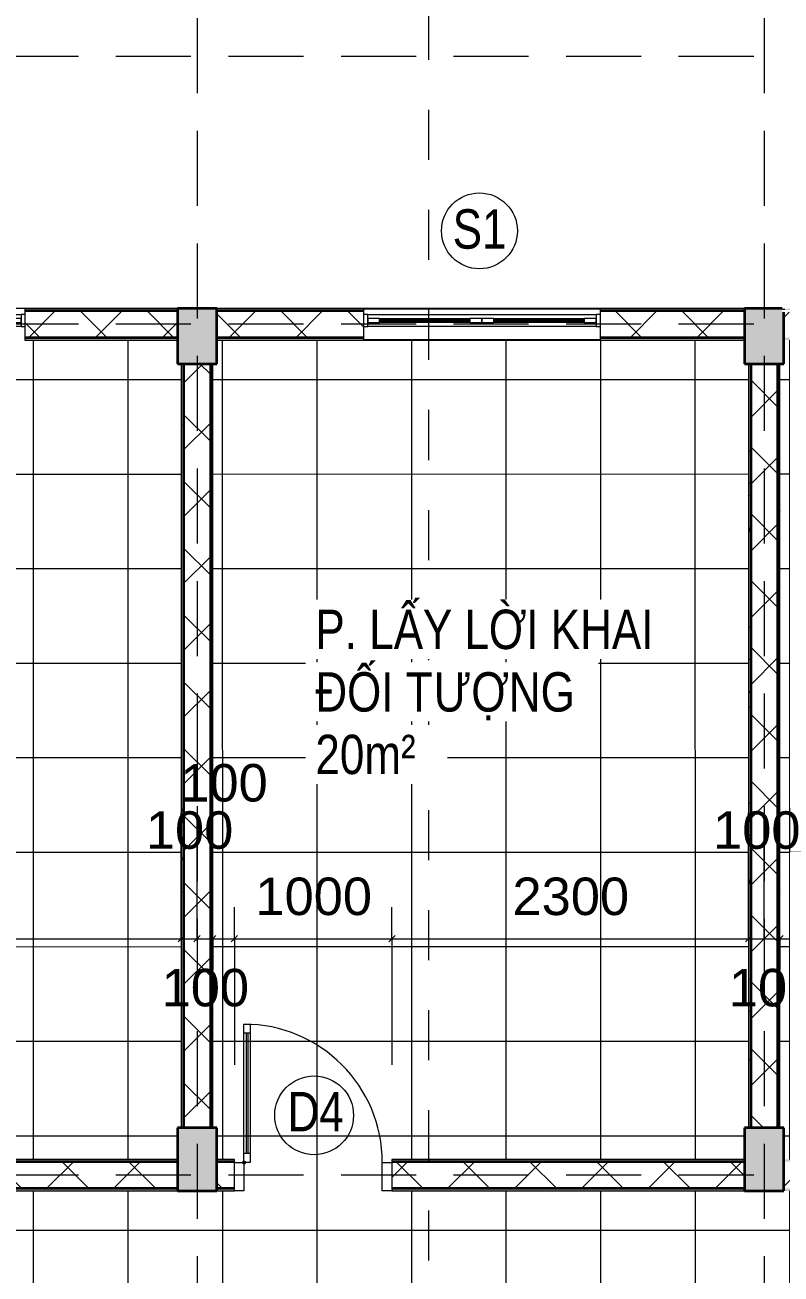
# Model space of a CAD drawing. Header units: millimetres. Extents: x -10792 to 44600, y -5903 to 19992.
# Drawn here: x 14158 to 18956, y 7172 to 15100 of the extents above; entities that cross this region are included whole.
import ezdxf

# ---------------------------------------------------------------- set-up
doc = ezdxf.new("R2010")
doc.units = ezdxf.units.MM
for name, pattern in [('Abgebrochen', [714.375, 476.25, -238.125]), ('Aligning Line', [635, 317.5, -317.5]), ('Hidden', [714.375, 476.25, -238.125])]:
    doc.linetypes.add(name, pattern=pattern)
for name, color, linetype, lineweight in [('A-ANNO-DIMS', 211, 'Continuous', 9), ('A-ANNO-DIMS-100', 211, 'Continuous', 9), ('A-DOOR', 31, 'Continuous', 18), ('A-DOOR-IDEN', 31, 'Continuous', 9), ('A-FLOR', 192, 'Continuous', 9), ('A-FLOR-PATT', 8, 'Continuous', 9), ('A-GLAZ', 151, 'Continuous', 18), ('A-GLAZ-IDEN', 152, 'Continuous', 9), ('A-WALL', 113, 'Continuous', 25), ('A-WALL-PATT', 111, 'Continuous', 18), ('G-ANNO-SYMB', 111, 'Abgebrochen', 9), ('G-ANNO-TEXT', 231, 'Continuous', 9), ('S-COLS', 52, 'Continuous', 25), ('S-GRID', 1, 'Continuous', 9)]:
    doc.layers.add(name, color=color, linetype=linetype, lineweight=lineweight)
doc.styles.add('Arial', font='arial.ttf', dxfattribs={"width": 0.8, "height": 250})
doc.styles.add('Arial_3', font='arial.ttf', dxfattribs={"width": 0.8, "height": 250})
doc.styles.add('Arial_5', font='arial.ttf', dxfattribs={"height": 238.125})
doc.dimstyles.new('SecretInternalLinAngDimStyle5p4736185', dxfattribs={"dimscale": 304.8, "dimtxt": 242.94927, "dimasz": 0.130208, "dimexe": 0.656168, "dimexo": 0.0625, "dimgap": 0.260417, "dimtad": 1, "dimdec": 0, "dimrnd": 100, "dimzin": 0, "dimdsep": 46, "dimtxsty": 'Arial_5', "dimblk1": 'OBLIQUE', "dimblk2": 'OBLIQUE', "dimsah": 1, "dimcen": 0.09, "dimdle": 0.492126, "dimazin": 0, "dimtfac": 1, "dimtdec": 4, "dimtix": 1, "dimtmove": 0, "dimatfit": 3, "dimfxl": 2.624672, "dimfxlon": 1, "dimtvp": 1, "dimtolj": 1, "dimtzin": 0, "dimarcsym": 2})
doc.dimstyles.new('SecretInternalLinAngDimStyle5p4736185_1', dxfattribs={"dimscale": 304.8, "dimtxt": 242.94927, "dimasz": 0.130208, "dimexe": 0.656168, "dimexo": 0.0625, "dimgap": 0.260417, "dimtad": 1, "dimdec": 0, "dimrnd": 100, "dimzin": 0, "dimdsep": 46, "dimtxsty": 'Arial_5', "dimblk1": 'OBLIQUE', "dimblk2": 'OBLIQUE', "dimsah": 1, "dimcen": 0.09, "dimdle": 0.492126, "dimazin": 0, "dimtfac": 1, "dimtdec": 4, "dimtix": 1, "dimtmove": 2, "dimatfit": 3, "dimfxl": 2.624672, "dimfxlon": 1, "dimtvp": 1, "dimtolj": 1, "dimtzin": 0, "dimarcsym": 2})
pattern_1 = [(0, (27793.29, 0), (406.4, 101.6), [33.528, -271.272, 33.528, -271.272, -1625.6]), (0, (27793.29, 0), (406.4, 101.6), [-609.6, 33.528, -576.072, 33.528, -271.272, -711.2]), (0, (27793.29, 0), (406.4, 101.6), [-1524, 33.528, -169.672, 33.528, -474.472]), (120, (27945.69, 50.8), (-291.1882, 301.15272), [33.528, -271.272, 33.528, -271.272, -1625.6]), (120, (27945.69, 50.8), (-291.1882, 301.15272), [-609.6, 33.528, -576.072, 33.528, -271.272, -711.2]), (120, (27945.69, 50.8), (-291.1882, 301.15272), [-1524, 33.528, -169.672, 33.528, -474.472]), (240, (27996.49, 254), (-115.2118, -402.75272), [33.528, -271.272, 33.528, -271.272, -1625.6]), (240, (27996.49, 254), (-115.2118, -402.75272), [-609.6, 33.528, -576.072, 33.528, -271.272, -711.2]), (240, (27996.49, 254), (-115.2118, -402.75272), [-1524, 33.528, -169.672, 33.528, -474.472])]
pattern_2 = [(45, (27793.3, 0), (-212.132, 212.132), []), (135, (27793.3, 0), (-212.132, -212.132), [])]

# ---------------------------------------------------------------- blocks, each defined once
blk = doc.blocks.new('CỬA 1 CÁNH EROWINDOW_có ô chết_ - D4_1000x2200-2368989-01_MẶT BẰNG TẦNG 1')
at = {"layer": 'A-DOOR'}
for p, q in [((-439, 958), (-399, 958)), ((-439, 80), (-439, 958)), ((-399, 958), (-399, 900)), ((-399, 958), (-399, 80)), ((-399, 900), (-439, 900)), ((-424, 138), (-424, 900)), ((-414, 900), (-414, 138)), ((-500, -100), (-500, 80)), ((-500, 80), (-439, 80)), ((-399, 138), (-439, 138)), ((-439, 80), (-439, -100)), ((-399, 80), (-439, 80)), ((439, -100), (439, 80)), ((439, 80), (500, 80)), ((500, 80), (500, -100)), ((-439, -100), (-500, -100)), ((500, -100), (439, -100))]:
    blk.add_line(p, q, dxfattribs=at)
blk.add_circle((-439, 80), 10, dxfattribs=at)
blk.add_arc((-439, 80), 878, 0, 90, dxfattribs=at)
blk = doc.blocks.new('CUA SO 2 CANH NHOM KINH O O THOANG - S1_1500x1800-2404851-01_MẶT BẰNG TẦNG 1')
at = {"layer": 'A-GLAZ'}
for p, q in [((-725, 63), (-750, 63)), ((-725, -13), (-725, 63)), ((-649, 37.5), (-725, 37.5)), ((-725, 37.5), (-725, 12.5)), ((-725, 12.5), (-649, 12.5)), ((-649, 12.5), (-649, 37.5)), ((-76, 27.5), (-649, 27.5)), ((-649, 27.5), (-649, 22.5)), ((-649, 22.5), (-76, 22.5)), ((0, 37.5), (-76, 37.5)), ((-76, 37.5), (-76, 12.5)), ((-76, 22.5), (-76, 27.5)), ((-76, 12.5), (0, 12.5)), ((0, 12.5), (0, 37.5)), ((76, 37.5), (0, 37.5)), ((0, 37.5), (0, 12.5)), ((0, 12.5), (76, 12.5)), ((76, 12.5), (76, 37.5)), ((649, 27.5), (76, 27.5)), ((76, 27.5), (76, 22.5)), ((76, 22.5), (649, 22.5)), ((725, 37.5), (649, 37.5)), ((649, 37.5), (649, 12.5)), ((649, 22.5), (649, 27.5)), ((649, 12.5), (725, 12.5)), ((750, 63), (725, 63)), ((725, 63), (725, -13)), ((725, 12.5), (725, 37.5)), ((-750, -13), (-725, -13)), ((725, -13), (750, -13))]:
    blk.add_line(p, q, dxfattribs=at)
at = {"layer": 'A-GLAZ', "lineweight": 9}
for p, q in [((-725, 63), (725, 63)), ((-649, 37.5), (-76, 37.5)), ((-76, 12.5), (-649, 12.5)), ((76, 37.5), (649, 37.5)), ((649, 12.5), (76, 12.5)), ((725, -13), (-725, -13))]:
    blk.add_line(p, q, dxfattribs=at)
blk = doc.blocks.new('M_Concrete-Rectangular-Column - COT250X400-2391830-01_MẶT BẰNG TẦNG 1')
at = {"layer": 'S-COLS', "lineweight": 35}
blk.add_hatch(color=256, dxfattribs=at).paths.add_polyline_path([(125, -200), (125, 200), (-125, 200), (-125, -200)])
for p, q in [((125, 200), (-125, 200)), ((-125, 200), (-125, -200)), ((125, -200), (125, 200)), ((-125, -200), (125, -200))]:
    blk.add_line(p, q, dxfattribs=at)
blk = doc.blocks.new('M_Concrete-Rectangular-Column - COT250X350-2391829-01_MẶT BẰNG TẦNG 1')
at = {"layer": 'S-COLS', "lineweight": 35}
blk.add_hatch(color=256, dxfattribs=at).paths.add_polyline_path([(125, -175), (125, 175), (-125, 175), (-125, -175)])
for p, q in [((125, 175), (-125, 175)), ((-125, 175), (-125, -175)), ((125, -175), (125, 175)), ((-125, -175), (125, -175))]:
    blk.add_line(p, q, dxfattribs=at)
blk = doc.blocks.new('M_Concrete-Rectangular-Column - COT250X350-V2-01_MẶT BẰNG TẦNG 1')
at = {"layer": 'S-COLS', "lineweight": 35}
h = blk.add_hatch(color=256, dxfattribs=at)
h.paths.add_polyline_path([(125, -175), (125, 151.5), (113, 151.5), (113, 166.5), (125, 166.5), (125, 173.5), (113, 173.5), (113, 175), (-125, 175), (-125, -175), (56.4, -175)])
h.paths.add_polyline_path([(113, 151.5), (120.5, 153.5), (120.5, 154.6), (114.2, 152)])
for p, q in [((113, 175), (-125, 175)), ((-125, 175), (-125, -175)), ((125, 166.5), (125, 173.5)), ((125, 157.7), (125, 159.3)), ((125, -175), (125, 151.5)), ((-125, -175), (125, -175))]:
    blk.add_line(p, q, dxfattribs=at)
blk = doc.blocks.new('KÝ HIEU CUA ĐI - KÝ HIEU CUA ĐI-1233-01_MẶT BẰNG TẦNG 1')
at = {"layer": 'A-DOOR-IDEN'}
blk.add_circle((0.059, -0.208), 2.5, dxfattribs=at)
blk = doc.blocks.new('KÝ HIỆU CỬA SỔ - KÝ HIỆU CỬA SỔ-146125-01_MẶT BẰNG TẦNG 1')
at = {"layer": 'A-GLAZ-IDEN'}
blk.add_circle((-0.075, -0.066), 2.408, dxfattribs=at)
blk = doc.blocks.new('DIMBLOCK185-01_MẶT BẰNG TẦNG 1')
at = {"layer": 'A-ANNO-DIMS-100', "transparency": 16777216}
for p, q in [((11650, 9300), (11650, 10100)), ((15150, 9300), (15150, 10100)), ((11650, 9300), (11630.2, 9280.2)), ((11650, 9300), (11669.8, 9319.8)), ((11650, 9300), (15150, 9300)), ((11650, 9300), (11650, 9100)), ((15150, 9300), (15130.2, 9280.2)), ((15150, 9300), (15169.8, 9319.8)), ((15150, 9300), (15150, 9100))]:
    blk.add_line(p, q, dxfattribs=at)
at = {"layer": 'A-ANNO-DIMS-100', "color": 0, "transparency": 16777216, "insert": (13033.7, 9688.5), "char_height": 238.12, "width": 879.103, "attachment_point": 1, "line_spacing_factor": 0.941778, "style": 'Arial_5'}
blk.add_mtext('3500', dxfattribs=at)
blk = doc.blocks.new('_Oblique')
at = {"color": 0, "linetype": 'ByBlock', "lineweight": -2}
blk.add_line((-0.5, -0.5), (0.5, 0.5), dxfattribs=at)
blk = doc.blocks.new('DIMBLOCK186-01_MẶT BẰNG TẦNG 1')
at = {"layer": 'A-ANNO-DIMS-100', "transparency": 16777216}
for p, q in [((15150, 9300), (15150, 10100)), ((15250, 9300), (15250, 10100)), ((15150, 9300), (15130.2, 9280.2)), ((15150, 9300), (15169.8, 9319.8)), ((15150, 9300), (15250, 9300)), ((15150, 9300), (15150, 9100)), ((15250, 9300), (15230.2, 9280.2)), ((15250, 9300), (15269.8, 9319.8)), ((15250, 9300), (15250, 9100))]:
    blk.add_line(p, q, dxfattribs=at)
at = {"layer": 'A-ANNO-DIMS-100', "color": 0, "transparency": 16777216, "insert": (14925.3, 10109.1), "char_height": 238.12, "width": 659.327, "attachment_point": 1, "line_spacing_factor": 0.941778, "style": 'Arial_5'}
blk.add_mtext('100', dxfattribs=at)
blk = doc.blocks.new('DIMBLOCK187-01_MẶT BẰNG TẦNG 1')
at = {"layer": 'A-ANNO-DIMS-100', "transparency": 16777216}
for p, q in [((15250, 9300), (15250, 10100)), ((15350, 9300), (15350, 10100)), ((15250, 9300), (15230.2, 9280.2)), ((15250, 9300), (15269.8, 9319.8)), ((15250, 9300), (15350, 9300)), ((15250, 9300), (15250, 9100)), ((15350, 9300), (15330.2, 9280.2)), ((15350, 9300), (15369.8, 9319.8)), ((15350, 9300), (15350, 9100))]:
    blk.add_line(p, q, dxfattribs=at)
at = {"layer": 'A-ANNO-DIMS-100', "color": 0, "transparency": 16777216, "insert": (15025.3, 9109.1), "char_height": 238.12, "width": 659.327, "attachment_point": 1, "line_spacing_factor": 0.941778, "style": 'Arial_5'}
blk.add_mtext('100', dxfattribs=at)
blk = doc.blocks.new('DIMBLOCK188-01_MẶT BẰNG TẦNG 1')
at = {"layer": 'A-ANNO-DIMS-100', "transparency": 16777216}
for p, q in [((15350, 9300), (15350, 10100)), ((15487, 9300), (15487, 9500)), ((15350, 9300), (15330.2, 9280.2)), ((15350, 9300), (15369.8, 9319.8)), ((15350, 9300), (15487, 9300)), ((15350, 9300), (15350, 9100)), ((15487, 9300), (15467.2, 9280.2)), ((15487, 9300), (15506.8, 9319.8)), ((15487, 9300), (15487, 8500))]:
    blk.add_line(p, q, dxfattribs=at)
at = {"layer": 'A-ANNO-DIMS-100', "color": 0, "transparency": 16777216, "insert": (15143.8, 10409.1), "char_height": 238.12, "width": 659.327, "attachment_point": 1, "line_spacing_factor": 0.941778, "style": 'Arial_5'}
blk.add_mtext('100', dxfattribs=at)
blk = doc.blocks.new('DIMBLOCK189-01_MẶT BẰNG TẦNG 1')
at = {"layer": 'A-ANNO-DIMS-100', "transparency": 16777216}
for p, q in [((15487, 9300), (15487, 9500)), ((16487, 9300), (16487, 9500)), ((15487, 9300), (15467.2, 9280.2)), ((15487, 9300), (15506.8, 9319.8)), ((15487, 9300), (16487, 9300)), ((15487, 9300), (15487, 8500)), ((16487, 9300), (16467.2, 9280.2)), ((16487, 9300), (16506.8, 9319.8)), ((16487, 9300), (16487, 8500))]:
    blk.add_line(p, q, dxfattribs=at)
at = {"layer": 'A-ANNO-DIMS-100', "color": 0, "transparency": 16777216, "insert": (15620.7, 9688.5), "char_height": 238.12, "width": 879.103, "attachment_point": 1, "line_spacing_factor": 0.941778, "style": 'Arial_5'}
blk.add_mtext('1000', dxfattribs=at)
blk = doc.blocks.new('DIMBLOCK190-01_MẶT BẰNG TẦNG 1')
at = {"layer": 'A-ANNO-DIMS-100', "transparency": 16777216}
for p, q in [((18750, 9300), (18750, 10100)), ((16487, 9300), (16487, 9500)), ((16487, 9300), (16467.2, 9280.2)), ((16487, 9300), (16506.8, 9319.8)), ((16487, 9300), (18750, 9300)), ((16487, 9300), (16487, 8500)), ((18750, 9300), (18730.2, 9280.2)), ((18750, 9300), (18769.8, 9319.8)), ((18750, 9300), (18750, 9100))]:
    blk.add_line(p, q, dxfattribs=at)
at = {"layer": 'A-ANNO-DIMS-100', "color": 0, "transparency": 16777216, "insert": (17252.2, 9688.5), "char_height": 238.12, "width": 879.103, "attachment_point": 1, "line_spacing_factor": 0.941778, "style": 'Arial_5'}
blk.add_mtext('2300', dxfattribs=at)
blk = doc.blocks.new('DIMBLOCK191-01_MẶT BẰNG TẦNG 1')
at = {"layer": 'A-ANNO-DIMS-100', "transparency": 16777216}
for p, q in [((18750, 9300), (18750, 10100)), ((18850, 9300), (18850, 10100)), ((18750, 9300), (18730.2, 9280.2)), ((18750, 9300), (18769.8, 9319.8)), ((18750, 9300), (18850, 9300)), ((18750, 9300), (18750, 9100)), ((18850, 9300), (18830.2, 9280.2)), ((18850, 9300), (18869.8, 9319.8)), ((18850, 9300), (18850, 9100))]:
    blk.add_line(p, q, dxfattribs=at)
at = {"layer": 'A-ANNO-DIMS-100', "color": 0, "transparency": 16777216, "insert": (18525.3, 10109.1), "char_height": 238.12, "width": 659.327, "attachment_point": 1, "line_spacing_factor": 0.941778, "style": 'Arial_5'}
blk.add_mtext('100', dxfattribs=at)
blk = doc.blocks.new('DIMBLOCK192-01_MẶT BẰNG TẦNG 1')
at = {"layer": 'A-ANNO-DIMS-100', "transparency": 16777216}
for p, q in [((18850, 9300), (18850, 10100)), ((18950, 9300), (18950, 10100)), ((18850, 9300), (18830.2, 9280.2)), ((18850, 9300), (18869.8, 9319.8)), ((18850, 9300), (18950, 9300)), ((18850, 9300), (18850, 9100)), ((18950, 9300), (18930.2, 9280.2)), ((18950, 9300), (18969.8, 9319.8)), ((18950, 9300), (18950, 9100))]:
    blk.add_line(p, q, dxfattribs=at)
at = {"layer": 'A-ANNO-DIMS-100', "color": 0, "transparency": 16777216, "insert": (18625.3, 9109.1), "char_height": 238.12, "width": 659.327, "attachment_point": 1, "line_spacing_factor": 0.941778, "style": 'Arial_5'}
blk.add_mtext('100', dxfattribs=at)
blk = doc.blocks.new('DIMBLOCK193-01_MẶT BẰNG TẦNG 1')
at = {"layer": 'A-ANNO-DIMS-100', "transparency": 16777216}
for p, q in [((18950, 9300), (18950, 10100)), ((20250, 9300), (20250, 9500)), ((18950, 9300), (18930.2, 9280.2)), ((18950, 9300), (18969.8, 9319.8)), ((18950, 9300), (20250, 9300)), ((18950, 9300), (18950, 9100)), ((20250, 9300), (20230.2, 9280.2)), ((20250, 9300), (20269.8, 9319.8)), ((20250, 9300), (20250, 8500))]:
    blk.add_line(p, q, dxfattribs=at)
at = {"layer": 'A-ANNO-DIMS-100', "color": 0, "transparency": 16777216, "insert": (19233.7, 9688.5), "char_height": 238.12, "width": 879.103, "attachment_point": 1, "line_spacing_factor": 0.941778, "style": 'Arial_5'}
blk.add_mtext('1300', dxfattribs=at)

msp = doc.modelspace()

# ---------------------------------------------------------------- hatches: boundary and pattern name
at = {"layer": 'A-FLOR-PATT'}
h = msp.add_hatch(dxfattribs=at)
h.set_pattern_fill('FP_8', color=256, style=0, pattern_type=2)
h.set_pattern_definition([(0.0043, (16612.5, 7449.6), (-0.045, 600), []), (90.004, (16612.5, 7449.6), (-600, -0.042), [])])
h.paths.add_polyline_path([(450, -100.9), (825, -100.8), (825, 49), (660, 49), (660, -100), (450, -100)])
h.paths.add_polyline_path([(925, -100.8), (1825, -100.8), (1825, 99), (2125, 99), (2125, -100.7), (3025, -100.7), (3025, 99), (3325, 99), (3325, -100.6), (4150, -100.6), (4150, 44), (4225, 44), (4225, 250), (4475, 250), (4475, 100), (7925, 100), (7925, 250), (7950, 250), (7950, 5100), (7925, 5100), (7925, 5300), (7350, 5300), (7350, 5500), (8750, 5500), (8750, 5300), (8175, 5300), (8175, 5100), (8150, 5100), (8150, 250), (8175, 250), (8175, 100), (11525, 100), (11525, 250), (11775, 250), (11775, 100), (15125, 100), (15125, 250), (15150, 250), (15150, 5100), (15125, 5100), (15125, 5300), (14550, 5300), (14550, 5500), (15550, 5500), (15550, 5300), (15375, 5300), (15375, 5100), (15350, 5100), (15350, 250), (15375, 250), (15375, 100), (22325, 100), (22325, 250), (22350, 250), (22350, 5100), (22325, 5100), (22325, 5300), (18975, 5300), (18975, 5100), (18725, 5100), (18725, 5300), (16550, 5300), (16550, 5500), (22650, 5500), (22650, 5300), (22575, 5300), (22575, 5100), (22550, 5100), (22550, 250), (22575, 250), (22575, 100), (25925, 100), (25925, 250), (26175, 250), (26175, 100), (29525, 100), (29525, 250), (29550, 250), (29550, 5100), (29525, 5100), (29525, 5300), (26175, 5300), (26175, 5100), (25925, 5100), (25925, 5300), (23650, 5300), (23650, 5500), (30050, 5500), (30050, 5300), (29775, 5300), (29775, 5100), (29750, 5100), (29750, 250), (29775, 250), (29775, 100), (32150, 100), (32150, 94), (33225, 94), (33225, 250), (33475, 250), (33475, 94), (33550, 94), (33550, -98.4), (34450, -98.3), (34450, 5300), (33475, 5300), (33475, 5100), (33225, 5100), (33225, 5300), (31050, 5300), (31050, 5500), (34650, 5500), (34650, 5300.9), (36150, 5300.9), (36150, 5500), (37050, 5500), (37050, 5900), (37250, 5900), (37250, 5500), (37260.4, 5500), (37264.5, 7700), (37250, 7700), (37250, 7300), (37050, 7300), (37050, 7700), (34550, 7700), (34550, 8500), (34650, 8500), (34650, 9300), (34550, 9300), (34550, 9400), (34350, 9400), (34350, 9500), (37267.9, 9500), (37269.7, 10470), (37250, 10470), (37250, 10570), (37269.9, 10570), (37271.9, 11650), (37050, 11650), (37050, 9501.7), (33450, 9501.7), (33450.5, 9500), (33550, 9500), (33550, 9400), (33450, 9400), (33450, 8100), (33475, 8100), (33475, 7700), (33150, 7700), (33150, 7675), (31950, 7675), (31950, 7700), (29412, 7700), (29412, 7900), (29525, 7900.9), (29525, 8100), (29550, 8100), (29550, 12950), (29525, 12950), (29525, 13100), (26850, 13100), (26850, 7900), (28412, 7900), (28412, 7700), (25337, 7700), (25337, 7900), (25925, 7900), (25925, 8100), (26175, 8100), (26175, 7900), (26650, 7900), (26650, 13100), (26175, 13100), (26175, 12950), (25925, 12950), (25925, 13100), (24150, 13100), (24150, 7900), (24337, 7900), (24337, 7700), (23862, 7700), (23862, 7900), (23950, 7900), (23950, 13100), (23825, 13100), (23825, 13090), (23800, 13085), (23000, 13085), (23000, 12000), (21500, 12000), (21500, 7900), (22325, 7900), (22325, 8100), (22575, 8100), (22575, 7900), (22862, 7900), (22862, 7700), (21250, 7700), (21250, 7900), (21400, 7900), (21400, 12000), (19900, 12000), (19900, 13100), (19863, 13100), (19863, 13090), (19838, 13085), (19038, 13085), (19013, 13090), (19013, 13100), (18975, 13100), (18975, 12950), (18950, 12950), (18950, 8100), (18975, 8100), (18975, 7900), (20250, 7900), (20250, 7700), (16487, 7700), (16487, 7900), (18725, 7900), (18725, 8100), (18750, 8100), (18750, 12950), (18725, 12950), (18725, 13100), (15375, 13100), (15375, 12950), (15350, 12950), (15350, 8100), (15375, 8100), (15375, 7900), (15487, 7900), (15487, 7700), (9387, 7700), (9387, 7900), (11525, 7900), (11525, 8100), (11775, 8100), (11775, 7900), (15125, 7900), (15125, 8100), (15150, 8100), (15150, 12950), (15125, 12950), (15125, 13100), (11775, 13100), (11775, 12950), (11525, 12950), (11525, 13100), (8175, 13100), (8175, 12950), (8150, 12950), (8150, 8100), (8175, 8100), (8175, 7900), (8387, 7900), (8387, 7700), (5750, 7700), (5750, 7675), (4550, 7675), (4550, 7700), (4225, 7700), (4225, 8100), (4250, 8100), (4250, 12950), (4225, 12950), (4225, 13299.2), (3325, 13299.6), (3325, 13101), (3025, 13101), (3025, 13299.8), (2125, 13300.1), (2125, 13101), (1825, 13101), (1825, 13300.3), (925, 13300.7), (925, 13101), (675, 13101), (675, 12850), (450, 12850), (450, 11950), (650, 11950), (650, 11650), (450, 11650), (450, 10750), (650, 10750), (650, 10302), (663, 10302), (663, 10300), (700, 10300), (700, 7550), (500, 7550), (500, 7700), (425, 7700), (425, 8100), (500, 8100), (500, 10300), (450, 10300), (450, 8800), (-4025.9, 8800), (-4050, 4400), (450, 4400), (450, 2900), (500, 2900), (500, 5100), (425, 5100), (425, 5500), (500, 5500), (500, 5650), (700, 5650), (700, 5500), (1750, 5500), (1749.2, 5300), (700, 5300), (700, 2800), (650, 2800), (650, 2450), (450, 2450), (450, 1550), (650, 1550), (650, 1250), (450, 1250), (450, 350), (675, 350), (675, 149), (925, 149), (925, -98)])
h.paths.add_polyline_path([(1925, -100.8), (2025, -100.7), (2025, -1), (1925, -1), (1925, -92.1)])
h.paths.add_polyline_path([(3125, -100.7), (3225, -100.7), (3225, -1), (3125, -1), (3125, -85)])
h.paths.add_polyline_path([(32250, -98.5), (33225, -98.4), (33225, -6), (32250, -6), (32250, -85)])
h.paths.add_polyline_path([(34550, -98.3), (34650, -98.3), (34650, -1), (34550, -1)])
h.paths.add_polyline_path([(34750, -98.3), (35650, -98.2), (35650, 99), (35950, 99), (35950, -98.2), (36850, -98.2), (36850, 100), (37040, 100), (37040, 101.7), (34650, 101.7), (34650, 99), (34750, 99), (34750, -1)])
h.paths.add_polyline_path([(35750, -98.2), (35850, -98.2), (35850, -1), (35750, -1)])
h.paths.add_polyline_path([(36950, -98.2), (37040, -98.1), (37040, 0), (36950, 0), (36950, -75.1)])
h.paths.add_polyline_path([(574, 150), (574, 250), (450, 250), (450, 150)])
h.paths.add_polyline_path([(37240.8, 150), (37250.5, 150), (37250.6, 250), (37050, 250), (37050, 150)])
h.paths.add_polyline_path([(37250.8, 350), (37252.5, 1250), (37050, 1250), (37050, 350), (37233.4, 350)])
h.paths.add_polyline_path([(37196.4, 1350), (37252.7, 1350), (37252.9, 1450), (37150, 1450), (37150, 1350)])
h.paths.add_polyline_path([(450, 1350), (550, 1350), (550, 1450), (450, 1450)])
h.paths.add_polyline_path([(37150, 1550), (37253.1, 1550), (37254.7, 2450), (37050, 2450), (37050, 1550)])
h.paths.add_polyline_path([(37254.9, 2550), (37256.5, 3400), (37150, 3400), (37150, 2550), (37151.9, 2550)])
h.paths.add_polyline_path([(500, 2550), (550, 2550), (550, 2800), (450, 2800), (450, 2550)])
h.paths.add_polyline_path([(37116.7, 3500), (37256.7, 3500), (37259.7, 5100), (37050, 5100), (37050, 3500)])
h.paths.add_polyline_path([(4225, 5100), (4225, 5300), (3150, 5300), (3150, 5500), (5950, 5500), (5950, 5300), (4475, 5300), (4475, 5100)])
h.paths.add_polyline_path([(11525, 5100), (11525, 5300), (10150, 5300), (10150, 5500), (13150, 5500), (13150, 5300), (11775, 5300), (11775, 5100)])
h.paths.add_polyline_path([(31950, 7900), (31950, 7925), (33150, 7925), (33150, 7900), (33225, 7900.9), (33225, 8100), (33250, 8100), (33250, 12950), (33225, 12950), (33225, 13300), (33250, 13300), (33250, 14800), (29750, 14800), (29750, 13300), (29775, 13300), (29775, 12950), (29750, 12950), (29750, 12489.3), (29781.1, 12496.6), (30299.2, 12738.2), (30346.5, 12932.7), (30478.5, 12649.5), (30525.8, 12843.9), (31075, 13100), (31075, 10187.2), (31096.3, 10183.8), (31110.8, 10177.6), (31122, 10170), (31132.7, 10159), (31142, 10144.4), (31146.9, 10130.6), (31149.3, 10112.5), (31147.3, 10095.1), (31140.7, 10079.2), (31130.3, 10063.2), (31119.6, 10053.6), (31105, 10044.2), (31085.7, 10039), (31074.6, 10037.7), (31052.9, 10041.2), (31038.4, 10047.4), (31027.2, 10055), (31016.5, 10066), (31007.2, 10080.6), (31002.3, 10094.4), (31001.3, 10100), (29823.7, 10100), (29821.3, 10089.4), (29815.2, 10075.1), (29805.5, 10062.3), (29794.5, 10052), (29777.5, 10043.1), (29765, 10039.3), (29750, 10037.7), (29750, 8100), (29775, 8100), (29775, 7900), (30344.5, 7900)])
h.paths.add_polyline_path([(7468.2, 7900), (7925, 7900), (7925, 8100), (7950, 8100), (7950, 12950), (7925, 12950), (7925, 13300), (7950, 13300), (7950, 14800), (4450, 14800), (4451, 13300), (4475, 13299.2), (4475, 12950), (4450, 12950), (4450, 12489.3), (4481.1, 12496.6), (4999.2, 12738.2), (5046.5, 12932.7), (5178.5, 12649.5), (5225.8, 12843.9), (5775, 13100), (5775, 10187.2), (5796.3, 10183.8), (5810.8, 10177.6), (5822, 10170), (5832.7, 10159), (5842, 10144.4), (5846.9, 10130.6), (5849.3, 10112.5), (5847.3, 10095.1), (5840.7, 10079.2), (5830.3, 10063.2), (5819.6, 10053.6), (5805, 10044.2), (5785.7, 10039), (5774.6, 10037.7), (5752.9, 10041.2), (5738.4, 10047.4), (5727.2, 10055), (5716.5, 10066), (5707.2, 10080.6), (5702.3, 10094.4), (5701.3, 10100), (4523.7, 10100), (4521.3, 10089.4), (4515.2, 10075.1), (4505.5, 10062.3), (4494.5, 10052), (4477.5, 10043.1), (4465, 10039.3), (4450, 10037.7), (4450, 8100), (4475, 8100), (4475, 7900), (4550, 7900), (4550, 7925), (5750, 7925), (5750, 7900)])
h.paths.add_polyline_path([(36063.6, 7900), (37025, 7900), (37025, 7902.6), (35000, 7902.6), (35000, 7900), (35587, 7900)])
h.paths.add_polyline_path([(34650, 7900), (34900, 7900), (34900, 8351.7), (34650, 8351.7)])
h.paths.add_polyline_path([(37058.2, 8100), (37265.3, 8100), (37267.7, 9400), (37050, 9400), (37050, 8100)])
h.paths.add_polyline_path([(450, 10400), (550, 10400), (550, 10650), (450, 10650)])
h.paths.add_polyline_path([(37150, 11750), (37272.1, 11750), (37272.3, 11850), (37150, 11850)])
h.paths.add_polyline_path([(550, 11750), (550, 11850), (450, 11850), (450, 11750)])
h.paths.add_polyline_path([(37272.5, 11950), (37274.2, 12850), (37050, 12850), (37050, 11950), (37260, 11950)])
h.paths.add_polyline_path([(37274.3, 12950), (37274.6, 13103), (37260, 13103), (37260, 13050), (37050, 13050), (37050, 12950), (37265.1, 12950)])
h.paths.add_polyline_path([(575, 12950), (575, 13050), (450, 13050), (450, 12950)])
h.paths.add_polyline_path([(33475, 13100.9), (35250, 13100.9), (35250, 13102.6), (35270, 13102.6), (35270, 13100.9), (37040, 13101.4), (37040, 13103), (33475, 13103)])
h.paths.add_polyline_path([(825, 13201), (825, 13300.7), (660, 13300), (660, 13201), (675, 13201)])
h.paths.add_polyline_path([(3125, 13201), (3225, 13201), (3225, 13299.7), (3125, 13299.7)])
h.paths.add_polyline_path([(1925, 13201), (2025, 13201), (2025, 13300.2), (1925, 13300.2)])
h.paths.add_polyline_path([(29391.3, 13300), (29550, 13300.9), (29550, 13300.9), (29350, 13300)])
h.paths.add_polyline_path([(8175, 13300), (8350, 13300), (8350, 13301.7), (8150, 13301.7), (8150, 13300), (8167, 13300)])
h.paths.add_polyline_path([(19898.5, 13300), (19898.6, 13300), (19898.2, 13300)])
h.paths.add_polyline_path([(19913, 13300), (22575, 13301.2), (19913, 13301.3)])
h.paths.add_polyline_path([(18977.5, 13300), (18977.8, 13300), (18977.4, 13300)])
h.paths.add_polyline_path([(9058, 13300), (18963, 13300), (18963, 13301.3), (8450, 13301.7), (8450, 13300)])
h.paths.add_polyline_path([(4250, 13300.1), (4250, 15000), (4250, 15000), (4250, 13300.1)])
at = {"layer": 'A-WALL-PATT', "lineweight": 9}
h = msp.add_hatch(dxfattribs=at)
h.set_pattern_fill('FP_1', color=256, style=0, pattern_type=2)
h.set_pattern_definition(pattern_1)
h.paths.add_polyline_path([(20812.7, 13285), (22325, 13285), (22325, 13300), (19913, 13299.7), (19913, 13298.5), (19838, 13298.5), (19838, 13291.5), (19913, 13291.5), (19913, 13285)])
h.paths.add_polyline_path([(8421.4, 13285), (9058, 13285), (9058, 13300), (8175, 13300), (8175, 13285)])
h.paths.add_polyline_path([(12658, 13285), (12658, 13300), (11775, 13300), (11775, 13285)])
h.paths.add_polyline_path([(29525, 13285), (29525, 13300), (28946, 13300), (28946, 13285), (29391.3, 13285)])
h.paths.add_polyline_path([(11525, 13285), (11525, 13300), (10558, 13300), (10558, 13285)])
h.paths.add_polyline_path([(14158, 13285), (15125, 13285), (15125, 13300), (14158, 13300)])
h.paths.add_polyline_path([(15375, 13285), (16308, 13285), (16308, 13300), (15375, 13300), (15375, 13293.5)])
h.paths.add_polyline_path([(26531.8, 13285), (27446, 13285), (27446, 13300), (26175, 13300), (26175, 13285)])
h.paths.add_polyline_path([(25925, 13285), (25925, 13300), (25796, 13300), (25796, 13285)])
h.paths.add_polyline_path([(18725, 13285), (18725, 13300), (17808, 13300), (17808, 13285)])
h.paths.add_polyline_path([(24296, 13285), (24296, 13300), (23875, 13300), (23875, 13298.5), (23800, 13298.5), (23800, 13291.5), (23875, 13291.5), (23875, 13285), (24148.8, 13285)])
h.paths.add_polyline_path([(18978, 13291.5), (19038, 13291.5), (19038, 13298.5), (18975, 13298.5), (18976, 13291.5), (18977.5, 13291.5)])
h.paths.add_polyline_path([(19899.6, 13285), (19900.7, 13285), (19898.5, 13287.6)])
h.paths.add_polyline_path([(22575, 13285), (22925, 13285), (22925, 13291.5), (23000, 13291.5), (23000, 13298.5), (22925, 13298.5), (22925, 13300), (22575, 13300), (22575, 13290.8)])
h.paths.add_polyline_path([(23861.6, 13285), (23862.7, 13285), (23861, 13286.5)])
h = msp.add_hatch(dxfattribs=at)
h.set_pattern_fill('FP_2', color=256, style=0, pattern_type=2)
h.set_pattern_definition(pattern_2)
h.paths.add_polyline_path([(8175, 13115), (9058, 13115), (9058, 13285), (8175, 13285), (8175, 13117.3)])
h.paths.add_polyline_path([(29525, 13115), (29525, 13285), (28946, 13285), (28946, 13115), (29391.3, 13115)])
h.paths.add_polyline_path([(23965, 13115), (24296, 13115), (24296, 13285), (23875, 13284), (23875, 13276.5), (23800, 13276.5), (23800, 13115), (23950, 13115)])
h.paths.add_polyline_path([(11775, 13115), (12658, 13115), (12658, 13285), (11775, 13285), (11775, 13150.7)])
h.paths.add_polyline_path([(10558, 13115), (11525, 13115), (11525, 13285), (10558, 13285), (10558, 13200)])
h.paths.add_polyline_path([(27446, 13115), (27446, 13285), (26175, 13285), (26175, 13115), (26835, 13115)])
h.paths.add_polyline_path([(14158, 13115), (15125, 13115), (15125, 13285), (14158, 13285), (14158, 13200)])
h.paths.add_polyline_path([(25925, 13115), (25925, 13285), (25796, 13285), (25796, 13115)])
h.paths.add_polyline_path([(16308, 13115), (16308, 13285), (15375, 13285), (15375, 13115)])
h.paths.add_polyline_path([(17808, 13115), (18725, 13115), (18725, 13285), (17808, 13285), (17808, 13200)])
h.paths.add_polyline_path([(23000, 13115), (23000, 13276.5), (22925, 13276.5), (22925, 13285), (22575, 13285), (22575, 13115), (22719.1, 13115)])
h.paths.add_polyline_path([(18975, 13115), (19038, 13115), (19038, 13276.5), (18975, 13276.5), (18975, 13187.8)])
h.paths.add_polyline_path([(19838, 13115), (22325, 13115), (22325, 13285), (19913, 13284), (19913, 13276.5), (19838, 13276.5), (19838, 13187.8)])
h.paths.add_polyline_path([(22925, 13276.5), (22932.5, 13278.5), (22932.5, 13279.6), (22926.2, 13277)])
h = msp.add_hatch(dxfattribs=at)
h.set_pattern_fill('FP_1', color=256, style=0, pattern_type=2)
h.set_pattern_definition(pattern_1)
h.paths.add_polyline_path([(21400, 13100), (21400, 13115), (19838, 13115), (19838, 13100), (20812.7, 13100)])
h.paths.add_polyline_path([(9058, 13100), (9058, 13115), (8175, 13114.6), (8175, 13100), (8421.4, 13100)])
h.paths.add_polyline_path([(29525, 13100), (29525, 13115), (28946, 13115), (28946, 13100), (29391.3, 13100)])
h.paths.add_polyline_path([(11775, 13100), (12658, 13100), (12658, 13115), (11775, 13115), (11775, 13106.3)])
h.paths.add_polyline_path([(10558, 13100), (11525, 13100), (11525, 13115), (10558, 13115)])
h.paths.add_polyline_path([(21500, 13100), (22325, 13100), (22325, 13115), (21500, 13115)])
h.paths.add_polyline_path([(27446, 13100), (27446, 13115), (26835, 13115), (26835, 13100), (26850, 13100)])
h.paths.add_polyline_path([(14158, 13100), (15125, 13100.4), (15125, 13115), (14158, 13115)])
h.paths.add_polyline_path([(26650, 13100), (26650, 13115), (26175, 13115), (26175, 13100), (26531.8, 13100)])
h.paths.add_polyline_path([(25925, 13100), (25925, 13115), (25796, 13115), (25796, 13100)])
h.paths.add_polyline_path([(15375, 13100), (16308, 13100), (16308, 13115), (15375, 13115), (15375, 13100.4)])
h.paths.add_polyline_path([(22575, 13100), (23000, 13100), (23000, 13115), (22575, 13115), (22575, 13104.3)])
h.paths.add_polyline_path([(24296, 13100), (24296, 13115), (24135, 13115), (24135, 13100), (24150, 13100)])
h.paths.add_polyline_path([(18725, 13100), (18725, 13115), (17808, 13115), (17808, 13100)])
h.paths.add_polyline_path([(19038, 13100), (19038, 13115), (18975, 13114.3), (18975, 13100), (19013, 13100)])
h.paths.add_polyline_path([(23950, 13100), (23950, 13115), (23800, 13115), (23800, 13100), (23825, 13100)])
h = msp.add_hatch(dxfattribs=at)
h.set_pattern_fill('FP_1', color=256, style=0, pattern_type=2)
h.set_pattern_definition(pattern_1)
h.paths.add_polyline_path([(15164.4, 8100), (15165, 8100), (15165, 12950), (15150, 12950), (15150, 8100)])
h = msp.add_hatch(dxfattribs=at)
h.set_pattern_fill('FP_2', color=256, style=0, pattern_type=2)
h.set_pattern_definition(pattern_2)
h.paths.add_polyline_path([(15335, 8100), (15335, 12950), (15165, 12950), (15165, 8100), (15171.5, 8100)])
h = msp.add_hatch(dxfattribs=at)
h.set_pattern_fill('FP_1', color=256, style=0, pattern_type=2)
h.set_pattern_definition(pattern_1)
h.paths.add_polyline_path([(15350, 8100), (15350, 12950), (15335, 12950), (15335, 8100)])
h = msp.add_hatch(dxfattribs=at)
h.set_pattern_fill('FP_1', color=256, style=0, pattern_type=2)
h.set_pattern_definition(pattern_1)
h.paths.add_polyline_path([(18750, 8100), (18765, 8100), (18765, 12950), (18750, 12950), (18750, 11000.3)])
h = msp.add_hatch(dxfattribs=at)
h.set_pattern_fill('FP_2', color=256, style=0, pattern_type=2)
h.set_pattern_definition(pattern_2)
h.paths.add_polyline_path([(18935, 7699.1), (18935, 7700), (18765, 7699.1)])
h.paths.add_polyline_path([(18765, 8100), (18935, 8100), (18935, 12950), (18765, 12950), (18765, 11000.3)])
h = msp.add_hatch(dxfattribs=at)
h.set_pattern_fill('FP_1', color=256, style=0, pattern_type=2)
h.set_pattern_definition(pattern_1)
h.paths.add_polyline_path([(18935, 8100), (18950, 8100), (18950, 12950), (18935, 12950), (18935, 11000.3)])
h = msp.add_hatch(dxfattribs=at)
h.set_pattern_fill('FP_1', color=256, style=0, pattern_type=2)
h.set_pattern_definition(pattern_1)
h.paths.add_polyline_path([(22862, 7885), (22862, 7900), (22575, 7900), (22575, 7885)])
h.paths.add_polyline_path([(4550, 7885), (4550, 7900), (4475, 7900), (4475, 7885)])
h.paths.add_polyline_path([(33225, 7885), (33225, 7900), (33150, 7900), (33150, 7885)])
h.paths.add_polyline_path([(5750, 7885), (7925, 7885), (7925, 7900), (5750, 7900)])
h.paths.add_polyline_path([(8175, 7885), (8387, 7885), (8387, 7900), (8175, 7900), (8175, 7886.2)])
h.paths.add_polyline_path([(31950, 7885), (31950, 7900), (29775, 7900), (29775, 7885), (30344.5, 7885)])
h.paths.add_polyline_path([(29525, 7885), (29525, 7900), (29412, 7900), (29412, 7885)])
h.paths.add_polyline_path([(11775, 7885), (15125, 7885), (15125, 7900), (11775, 7900), (11775, 7891.2)])
h.paths.add_polyline_path([(11525, 7885), (11525, 7900), (9387, 7900), (9387, 7885)])
h.paths.add_polyline_path([(26665, 7885), (26665, 7900), (26175, 7900), (26175, 7885)])
h.paths.add_polyline_path([(16487, 7885), (18725, 7885), (18725, 7900), (16487, 7900)])
h.paths.add_polyline_path([(15375, 7885), (15487, 7885), (15487, 7900), (15375, 7900), (15375, 7897.3)])
h.paths.add_polyline_path([(26835, 7885), (28412, 7885), (28412, 7900), (26835, 7900)])
h.paths.add_polyline_path([(18975, 7885), (20250, 7885), (20250, 7900), (18975, 7900), (18975, 7894.9)])
h.paths.add_polyline_path([(25337, 7885), (25925, 7885), (25925, 7900), (25337, 7900)])
h.paths.add_polyline_path([(22325, 7885), (22325, 7900), (21250, 7900), (21250, 7885)])
h.paths.add_polyline_path([(24135, 7885), (24337, 7885), (24337, 7900), (24135, 7900)])
h.paths.add_polyline_path([(23965, 7885), (23965, 7900), (23862, 7900), (23862, 7885)])
h = msp.add_hatch(dxfattribs=at)
h.set_pattern_fill('FP_2', color=256, style=0, pattern_type=2)
h.set_pattern_definition(pattern_2)
h.paths.add_polyline_path([(25337, 7715), (25925, 7715), (25925, 7885), (25337, 7885), (25337, 7800)])
h.paths.add_polyline_path([(17000, 7715), (18725, 7715), (18725, 7885), (16487, 7885), (16487, 7715)])
h.paths.add_polyline_path([(4475, 7715), (4550, 7715), (4550, 7885), (4475, 7885), (4475, 7736.3)])
h.paths.add_polyline_path([(22862, 7715), (22862, 7885), (22575, 7885), (22575, 7715)])
h.paths.add_polyline_path([(33150, 7715), (33225, 7715), (33225, 7885), (33150, 7885), (33150, 7800)])
h.paths.add_polyline_path([(30344.5, 7715), (31950, 7715), (31950, 7885), (29775, 7885), (29775, 7715)])
h.paths.add_polyline_path([(21250, 7715), (22325, 7715), (22325, 7885), (21250, 7885), (21250, 7800)])
h.paths.add_polyline_path([(5750, 7715), (7925, 7715), (7925, 7885), (5750, 7885), (5750, 7800)])
h.paths.add_polyline_path([(20250, 7715), (20250, 7885), (18975, 7885), (18975, 7715)])
h.paths.add_polyline_path([(8175, 7715), (8387, 7715), (8387, 7885), (8175, 7885), (8175, 7721.8)])
h.paths.add_polyline_path([(15487, 7715), (15487, 7885), (15375, 7885), (15375, 7715)])
h.paths.add_polyline_path([(29412, 7715), (29525, 7715), (29525, 7885), (29412, 7885), (29412, 7800)])
h.paths.add_polyline_path([(24337, 7715), (24337, 7885), (23862, 7885), (23862, 7715)])
h.paths.add_polyline_path([(15125, 7715), (15125, 7885), (11775, 7885), (11775, 7715), (13187.3, 7715)])
h.paths.add_polyline_path([(26175, 7715), (28412, 7715), (28412, 7885), (26175, 7885), (26175, 7810.1)])
h.paths.add_polyline_path([(11525, 7715), (11525, 7885), (9387, 7885), (9387, 7715)])
h = msp.add_hatch(dxfattribs=at)
h.set_pattern_fill('FP_1', color=256, style=0, pattern_type=2)
h.set_pattern_definition(pattern_1)
h.paths.add_polyline_path([(4475, 7700), (4550, 7700), (4550, 7715), (4475, 7715), (4475, 7711.3)])
h.paths.add_polyline_path([(5750, 7700), (7925, 7700), (7925, 7715), (5750, 7715)])
h.paths.add_polyline_path([(33150, 7700), (33225, 7700), (33225, 7715), (33150, 7715)])
h.paths.add_polyline_path([(30344.5, 7700), (31950, 7700), (31950, 7715), (29775, 7715), (29775, 7700)])
h.paths.add_polyline_path([(8175, 7700), (8387, 7700), (8387, 7715), (8175, 7715), (8175, 7713.8)])
h.paths.add_polyline_path([(17000, 7700), (18725, 7700), (18725, 7715), (16487, 7715), (16487, 7700)])
h.paths.add_polyline_path([(29525, 7700), (29525, 7715), (29412, 7715), (29412, 7700)])
h.paths.add_polyline_path([(22575, 7700), (22862, 7700), (22862, 7715), (22575, 7715), (22575, 7702.7)])
h.paths.add_polyline_path([(11775, 7700), (15125, 7700), (15125, 7715), (11775, 7715), (11775, 7705.9)])
h.paths.add_polyline_path([(25925, 7700), (25925, 7715), (25337, 7715), (25337, 7700)])
h.paths.add_polyline_path([(21250, 7700), (22325, 7700), (22325, 7715), (21250, 7715)])
h.paths.add_polyline_path([(26175, 7700), (28412, 7700), (28412, 7715), (26175, 7715), (26175, 7704.1)])
h.paths.add_polyline_path([(11525, 7700), (11525, 7715), (9387, 7715), (9387, 7700)])
h.paths.add_polyline_path([(15375, 7700), (15487, 7700), (15487, 7715), (15375, 7714.7)])
h.paths.add_polyline_path([(23862, 7700), (24337, 7700), (24337, 7715), (23862, 7715)])
h.paths.add_polyline_path([(18975, 7700), (20250, 7700), (20250, 7715), (18975, 7715), (18975, 7705.1)])

# ---------------------------------------------------------------- linework, layer by layer
at = {"layer": 'A-FLOR'}
msp.add_line((18963, 13301.3), (8450, 13301.7), dxfattribs=at)
at = {"layer": 'A-WALL', "lineweight": 18}
for p, q in [((15125, 13300), (14158, 13300)), ((14158, 13300), (14158, 13100)), ((16308, 13300), (15375, 13300)), ((16308, 13100), (16308, 13300)), ((18725, 13300), (17808, 13300)), ((17808, 13300), (17808, 13100)), ((14158, 13100), (15125, 13100)), ((15375, 13100), (16308, 13100)), ((17808, 13100), (18725, 13100)), ((15150, 12950), (15150, 8100)), ((15350, 8100), (15350, 12950)), ((18750, 12950), (18750, 8100)), ((18950, 8100), (18950, 12950)), ((15125, 7900), (11775, 7900)), ((15487, 7900), (15375, 7900)), ((15487, 7700), (15487, 7900)), ((18725, 7900), (16487, 7900)), ((16487, 7900), (16487, 7700)), ((11775, 7700), (15125, 7700)), ((15375, 7700), (15487, 7700)), ((16487, 7700), (18725, 7700)), ((18750, 7699.1), (18950, 7699.1))]:
    msp.add_line(p, q, dxfattribs=at)
at = {"layer": 'A-WALL', "lineweight": 35}
for p, q in [((15125, 13285), (14158, 13285)), ((16308, 13285), (15375, 13285)), ((18725, 13285), (17808, 13285)), ((15125, 13115), (14158, 13115)), ((16308, 13115), (15375, 13115)), ((18725, 13115), (17808, 13115)), ((15165, 12950), (15165, 8100)), ((15335, 12950), (15335, 8100)), ((18765, 12950), (18765, 8100)), ((18935, 12950), (18935, 8100)), ((15125, 7885), (11775, 7885)), ((15487, 7885), (15375, 7885)), ((18725, 7885), (16487, 7885)), ((15125, 7715), (11775, 7715)), ((15487, 7715), (15375, 7715)), ((18725, 7715), (16487, 7715))]:
    msp.add_line(p, q, dxfattribs=at)
at = {"layer": 'A-WALL'}
for p, q in [((16308, 13300), (17808, 13300)), ((17808, 13100), (16308, 13100))]:
    msp.add_line(p, q, dxfattribs=at)
at = {"layer": 'G-ANNO-SYMB', "linetype": 'Aligning Line'}
msp.add_line((16721.6, -1631.2), (16721.6, 16271.6), dxfattribs=at)
at = {"layer": 'S-GRID', "linetype": 'Hidden'}
for p, q in [((15250, 18000), (15250, -3000)), ((18850, 18000), (18850, -3000)), ((39500, 14900), (-3000, 14900)), ((39500, 13200), (-3000, 13200)), ((39500, 7800), (-3000, 7800))]:
    msp.add_line(p, q, dxfattribs=at)

# ---------------------------------------------------------------- block references
at = {"layer": 'A-DOOR'}
msp.add_blockref('CỬA 1 CÁNH EROWINDOW_có ô chết_ - D4_1000x2200-2368989-01_MẶT BẰNG TẦNG 1', (15987, 7800), dxfattribs=at)
at = {"layer": 'A-DOOR-IDEN', "xscale": 99.99999999999991, "yscale": 99.99999999999991, "zscale": 99.99999999999991}
msp.add_blockref('KÝ HIEU CUA ĐI - KÝ HIEU CUA ĐI-1233-01_MẶT BẰNG TẦNG 1', (15987, 8200), dxfattribs=at)
at = {"layer": 'A-GLAZ', "lineweight": 9}
for p in [(13408, 13200), (17058, 13200)]:
    msp.add_blockref('CUA SO 2 CANH NHOM KINH O O THOANG - S1_1500x1800-2404851-01_MẶT BẰNG TẦNG 1', p, dxfattribs=at)
at = {"layer": 'A-GLAZ-IDEN', "xscale": 99.99999999999991, "yscale": 99.99999999999991, "zscale": 99.99999999999991}
msp.add_blockref('KÝ HIỆU CỬA SỔ - KÝ HIỆU CỬA SỔ-146125-01_MẶT BẰNG TẦNG 1', (17050, 13800), dxfattribs=at)
at = {"layer": 'S-COLS', "lineweight": 35}
for name, p in [('M_Concrete-Rectangular-Column - COT250X350-2391829-01_MẶT BẰNG TẦNG 1', (15250, 13125)), ('M_Concrete-Rectangular-Column - COT250X350-V2-01_MẶT BẰNG TẦNG 1', (18850, 13125)), ('M_Concrete-Rectangular-Column - COT250X400-2391830-01_MẶT BẰNG TẦNG 1', (15250, 7900)), ('M_Concrete-Rectangular-Column - COT250X400-2391830-01_MẶT BẰNG TẦNG 1', (18850, 7900))]:
    msp.add_blockref(name, p, dxfattribs=at)

# ---------------------------------------------------------------- texts
at = {"layer": 'A-DOOR-IDEN', "insert": (15823.9, 8327.9), "char_height": 250, "width": 429.704, "attachment_point": 1, "style": 'Arial'}
msp.add_mtext('D4', dxfattribs=at)
at = {"layer": 'A-GLAZ-IDEN', "insert": (16872.6, 13930.1), "char_height": 250, "width": 410.464, "attachment_point": 1, "style": 'Arial'}
msp.add_mtext('S1', dxfattribs=at)

# ---------------------------------------------------------------- dimensions: what is measured, and where the dimension line sits
at = {"layer": 'A-ANNO-DIMS'}
for base, p1, p2, override, picture, middle in [((15487, 9300), (15350, 10100), (15487, 8500), {"dimpost": '<>', "dimfxl": 1605.854601}, 'DIMBLOCK188-01_MẶT BẰNG TẦNG 1', (15473.4, 10250.4)), ((15250, 9300), (15150, 10100), (15250, 10100), {"dimpost": '<>', "dimfxl": 100}, 'DIMBLOCK186-01_MẶT BẰNG TẦNG 1', (15254.9, 9950.4)), ((15350, 9300), (15250, 10100), (15350, 10100), {"dimpost": '<>', "dimfxl": 100}, 'DIMBLOCK187-01_MẶT BẰNG TẦNG 1', (15354.9, 8950.4)), ((18850, 9300), (18750, 10100), (18850, 10100), {"dimpost": '<>', "dimfxl": 100}, 'DIMBLOCK191-01_MẶT BẰNG TẦNG 1', (18854.9, 9950.4)), ((18950, 9300), (18850, 10100), (18950, 10100), {"dimpost": '<>', "dimfxl": 100}, 'DIMBLOCK192-01_MẶT BẰNG TẦNG 1', (18954.9, 8950.4))]:
    dim = msp.add_linear_dim(base=base, p1=p1, p2=p2, dimstyle='SecretInternalLinAngDimStyle5p4736185_1', override=override, dxfattribs=at)
    dim.commit()
    dim.dimension.update_dxf_attribs({"geometry": picture, "text_midpoint": middle, "dimtype": 160})
for base, p1, p2, override, picture, middle in [((15150, 9300), (11650, 10100), (15150, 10100), {"dimpost": '<>', "dimfxl": 3500}, 'DIMBLOCK185-01_MẶT BẰNG TẦNG 1', (13400, 9501)), ((18750, 9300), (16487, 8500), (18750, 10100), {"dimpost": '<>', "dimfxl": 2771.492197}, 'DIMBLOCK190-01_MẶT BẰNG TẦNG 1', (17618.5, 9501)), ((20250, 9300), (18950, 10100), (20250, 8500), {"dimpost": '<>', "dimfxl": 2061.552813}, 'DIMBLOCK193-01_MẶT BẰNG TẦNG 1', (19600, 9501)), ((16487, 9300), (15487, 8500), (16487, 8500), {"dimpost": '<>', "dimfxl": 1000}, 'DIMBLOCK189-01_MẶT BẰNG TẦNG 1', (15987, 9501))]:
    dim = msp.add_linear_dim(base=base, p1=p1, p2=p2, dimstyle='SecretInternalLinAngDimStyle5p4736185', override=override, dxfattribs=at)
    dim.commit()
    dim.dimension.update_dxf_attribs({"geometry": picture, "text_midpoint": middle})

# ---------------------------------------------------------------- next in the draw order: texts
at = {"layer": 'G-ANNO-TEXT', "color": 7, "insert": (16001.1, 11388.8), "char_height": 250, "width": 602.869, "attachment_point": 1, "style": 'Arial', "bg_fill": 3, "box_fill_scale": 1.25, "bg_fill_color": 9, "bg_fill_true_color": 13158600, "bg_fill_transparency": 0}
msp.add_mtext('P. L', dxfattribs=at)

# ---------------------------------------------------------------- next in the draw order: texts
at = {"layer": 'G-ANNO-TEXT', "color": 7, "char_height": 250, "attachment_point": 1, "bg_fill": 3, "box_fill_scale": 1.25, "bg_fill_color": 9, "bg_fill_true_color": 13158600, "bg_fill_transparency": 0}
for s, insert, width, style in [('\\fArial|b0|i0|c254|p34|;\\W.8;Ấ', (16498.5, 11388.8), 224.472, 'Arial_3'), ('Đ', (16001.1, 10991.9), 243.713, 'Arial')]:
    msp.add_mtext(s, dxfattribs=dict(at, insert=insert, width=width, style=style))

# ---------------------------------------------------------------- next in the draw order: texts
for s, insert, width, style in [('Y L', (16683.7, 11388.8), 506.666, 'Arial'), ('\\fArial|b0|i0|c254|p34|;\\W.8;Ố', (16202.2, 10991.9), 262.954, 'Arial_3')]:
    msp.add_mtext(s, dxfattribs=dict(at, insert=insert, width=width, style=style))

# ---------------------------------------------------------------- next in the draw order: texts
for s, insert, width, style in [('\\fArial|b0|i0|c254|p34|;\\W.8;Ờ', (17101.8, 11388.8), 288.607, 'Arial_3'), ('I T', (16419.1, 10991.9), 404.05, 'Arial')]:
    msp.add_mtext(s, dxfattribs=dict(at, insert=insert, width=width, style=style))

# ---------------------------------------------------------------- next in the draw order: texts
at = {"layer": 'G-ANNO-TEXT', "color": 7, "char_height": 250, "attachment_point": 1, "style": 'Arial', "bg_fill": 3, "box_fill_scale": 1.25, "bg_fill_color": 9, "bg_fill_true_color": 13158600, "bg_fill_transparency": 0}
for s, insert, width in [('I KHAI', (17339.9, 11388.8), 981.266), ('Ư', (16752.5, 10991.9), 288.607)]:
    msp.add_mtext(s, dxfattribs=dict(at, insert=insert, width=width))

# ---------------------------------------------------------------- next in the draw order: texts
at = {"layer": 'G-ANNO-TEXT', "color": 7, "char_height": 250, "attachment_point": 1, "bg_fill": 3, "box_fill_scale": 1.25, "bg_fill_color": 9, "bg_fill_true_color": 13158600, "bg_fill_transparency": 0}
for s, insert, width, style in [('\\fArial|b0|i0|c254|p34|;\\W.8;Ợ', (16990.6, 10991.9), 288.607, 'Arial_3'), ('20m²', (16001.1, 10595), 776.033, 'Arial')]:
    msp.add_mtext(s, dxfattribs=dict(at, insert=insert, width=width, style=style))

# ---------------------------------------------------------------- next in the draw order: texts
at = {"layer": 'G-ANNO-TEXT', "color": 7, "insert": (17228.8, 10991.9), "char_height": 250, "width": 506.666, "attachment_point": 1, "style": 'Arial', "bg_fill": 3, "box_fill_scale": 1.25, "bg_fill_color": 9, "bg_fill_true_color": 13158600, "bg_fill_transparency": 0}
msp.add_mtext('NG', dxfattribs=at)

doc.saveas('drawing.dxf')
